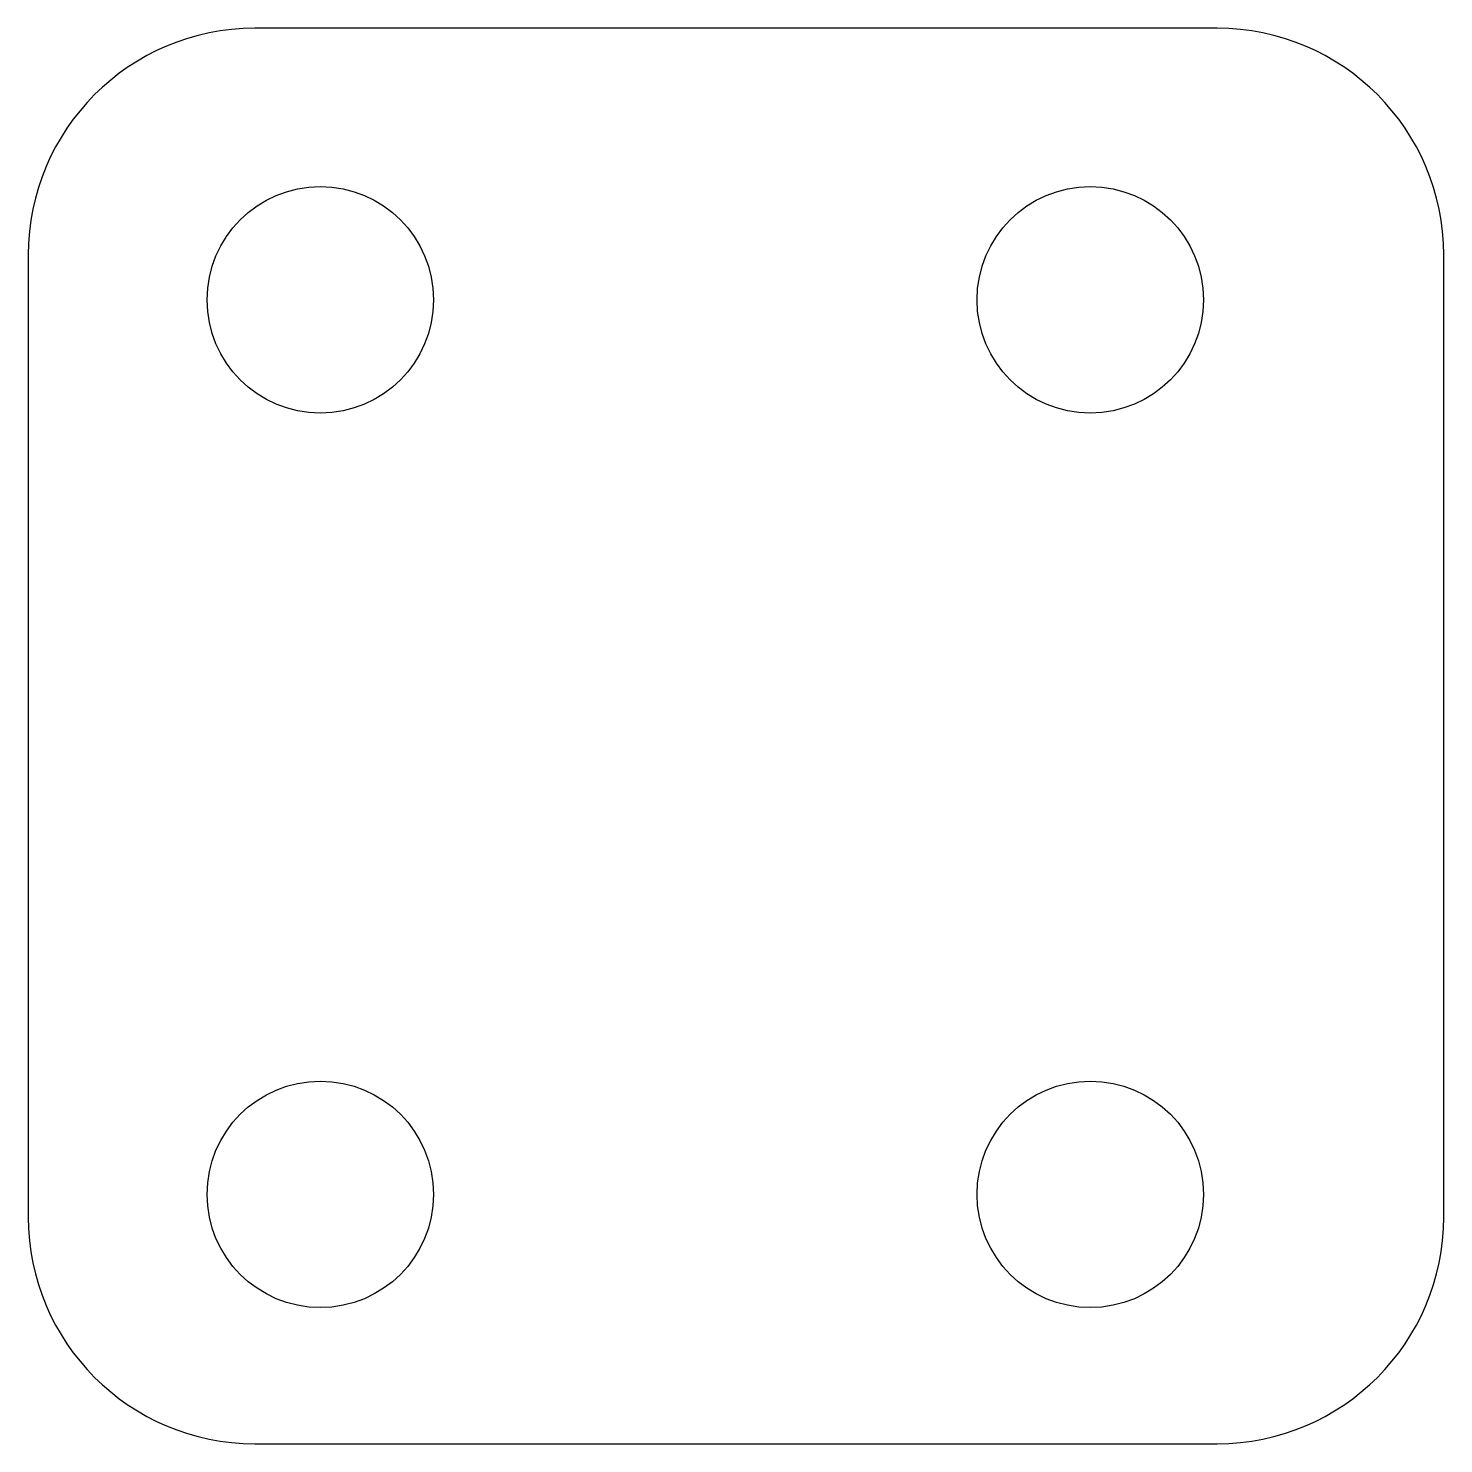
# Model space of a CAD drawing. Header units: millimetres. Extents: x -12.5 to 12.5, y -12.5 to 12.5.
import ezdxf

# ---------------------------------------------------------------- set-up
doc = ezdxf.new("R2010")
doc.units = ezdxf.units.MM

msp = doc.modelspace()

# ---------------------------------------------------------------- linework, layer by layer
at = {"color": 7, "linetype": 'Continuous', "lineweight": 25}
for p, q in [((8.5, 12.5), (-8.5, 12.5)), ((-12.5, 8.5), (-12.5, -8.5)), ((12.5, -8.5), (12.5, 8.5)), ((-8.5, -12.5), (8.5, -12.5))]:
    msp.add_line(p, q, dxfattribs=at)
for centre in [(-7.342, 7.704), (6.258, 7.704), (-7.342, -8.096), (6.258, -8.096)]:
    msp.add_circle(centre, 2, dxfattribs=at)
for centre, start, end in [((-8.5, 8.5), 90, 180), ((8.5, 8.5), 0, 90), ((-8.5, -8.5), 180, 270), ((8.5, -8.5), 270, 0)]:
    msp.add_arc(centre, 4, start, end, dxfattribs=at)

doc.saveas('drawing.dxf')
